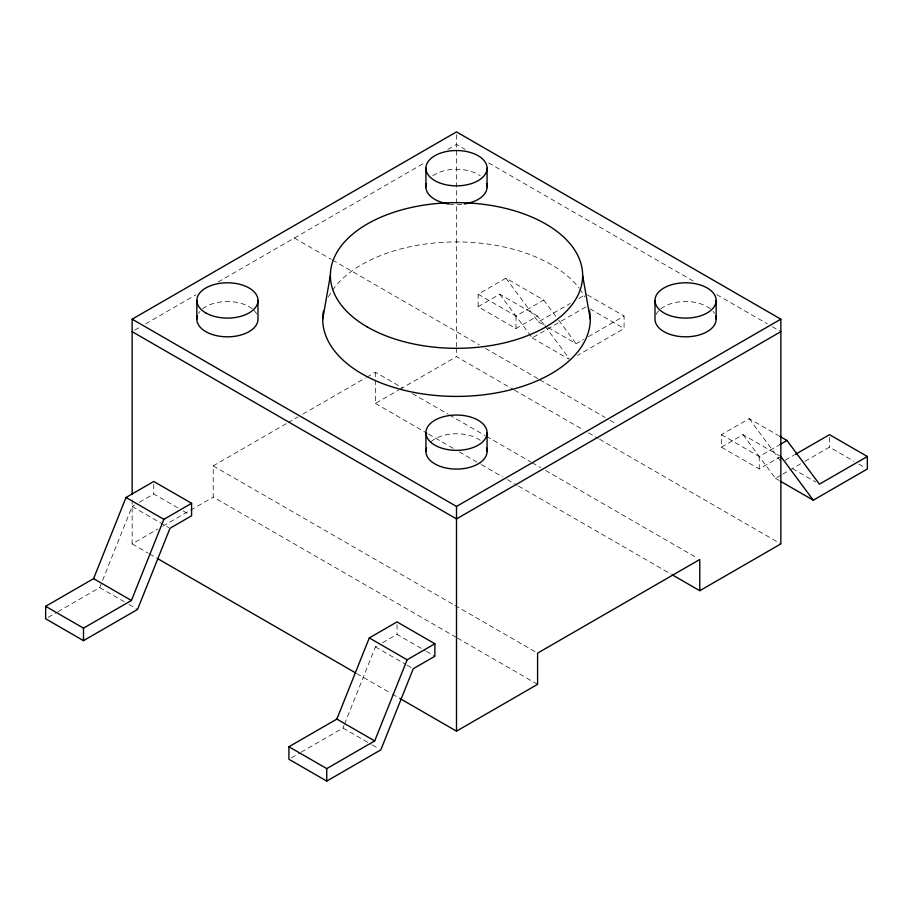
<?xml version="1.0" encoding="UTF-8"?>
<svg xmlns="http://www.w3.org/2000/svg" width="913" height="913" viewBox="0 0 913 913"><rect width="100%" height="100%" fill="white"/><g stroke="black" fill="none" stroke-linecap="round" stroke-linejoin="round"><path stroke-width="0.68" stroke-dasharray="4.57 3.42" d="M57.941 611.71L99.711 587.584L132.145 506.441L134.542 505.049M301.199 752.152L342.98 728.038L344.018 725.413M344.543 724.112L375.414 646.883L377.811 645.502M134.599 330.232L140.75 326.694M145.658 323.853L196.033 294.773M218.15 282.003L424.556 162.834M447.895 149.355L456.5 144.391L465.128 149.378M544.239 325.017L537.586 316.058L515.971 328.532L478.127 306.688L478.127 294.203L505.87 278.191L543.714 300.035L557.854 319.082M139.358 502.276L153.772 493.956L178.183 508.05M478.127 306.688L499.742 294.203L537.586 316.058M456.192 637.342L213.231 497.071L213.231 465.87L286.956 423.301M288.177 422.593L298.003 416.921M302.922 414.08L365.577 377.902M366.809 377.195L375.414 372.23L402.542 387.899M478.127 294.203L515.971 316.046L543.714 300.035M132.145 499.731L132.145 543.897L157.949 528.992M162.856 526.162L213.231 497.071M375.414 372.23L375.414 403.443L398.753 389.965M399.985 389.258L456.5 356.629L513.232 389.383M505.87 278.191L538.305 321.878L570.26 303.436M578.865 298.46L586.237 294.203M48.104 617.382L56.709 612.418M499.742 294.203L532.188 337.901L586.237 306.688M548.074 327.516L576.149 343.733L583.521 339.476M588.44 336.635L624.081 316.058L624.081 328.532L577.393 355.488M780.855 456.5L759.228 468.985L721.396 447.142L721.396 434.656L749.139 418.633L778.435 435.547M382.615 642.729L397.029 634.398L425.116 650.615M721.396 447.142L743.011 434.656L779.634 455.792M721.396 434.656L759.228 456.5L778.538 445.361M785.26 460.198L793.865 455.233M291.373 757.824L299.978 752.86M743.011 434.656L775.445 478.344L781.596 474.806M782.818 474.098L803.702 462.035M804.935 461.327L829.506 447.142L853.917 461.236M488.569 162.902L694.531 281.809M716.728 294.625L767.285 323.818M772.227 326.671L780.855 331.659M587.458 294.91L624.081 316.058M589.901 308.799L624.081 328.532M858.802 464.055L864.908 467.582M538.305 321.878L546.853 326.82M792.552 468.677L815.754 482.064M532.188 337.901L568.799 359.049M775.445 478.344L779.109 480.466M294.317 238.019L331.316 259.383M332.549 260.091L479.314 344.829M485.488 348.389L538.51 379.009M539.743 379.717L605.114 417.458M610.044 420.3L616.207 423.86M514.464 390.091L583.533 429.966M588.463 432.819L598.323 438.514M599.567 439.221L780.855 543.897M412.414 393.594L448.18 414.24M449.413 414.959L485.18 435.604M486.412 436.311L530.807 461.944M532.039 462.663L540.667 467.65M545.609 470.492L697.304 558.071M375.414 403.443L427.204 433.344M428.448 434.063L453.11 448.306M459.273 451.867L480.238 463.964M481.471 464.683L502.435 476.78M507.377 479.633L517.237 485.328M518.47 486.036L671.397 574.334M213.231 465.87L453.727 604.714M454.959 605.422L536.353 652.418M457.424 638.061L537.586 684.339M183.068 510.869L189.174 514.396M426.337 651.311L434.873 656.253M132.145 506.441L168.768 527.577M375.414 646.883L405.931 664.504M407.152 665.212L413.258 668.738M132.145 543.897L148.18 553.152M149.412 553.86L156.808 558.128M356.606 673.486L391.141 693.424M392.373 694.131L398.536 697.692M99.711 587.584L124.122 601.678M129.007 604.497L137.555 609.439M342.98 728.038L371.055 744.243M372.276 744.951L378.37 748.477M749.139 418.633L780.741 461.213M558.676 320.201L576.149 343.733M545.072 326.135L569.187 358.626M829.506 437.43L829.506 447.142M759.228 456.5L759.228 468.985M515.971 316.046L515.971 328.532M456.5 134.679L456.5 346.655M456.5 348.081L456.5 356.629M397.029 624.697L397.029 634.398M153.772 484.244L153.772 493.956M328.383 296.908A133.789 77.24 0 0 1 331.739 291.281M332.503 290.163A133.789 77.24 0 0 1 454.423 241.934A133.789 77.24 0 0 1 578.888 287.96M579.709 289.056A133.789 77.24 0 0 1 584.617 296.908M656.036 314.597A30.586 17.655 0 0 1 659.095 310.34M660.829 308.799A30.586 17.655 0 0 1 712.06 310.34M712.996 311.356A30.586 17.655 0 0 1 714.537 313.501M461.818 204.307A30.586 17.655 0 0 1 448.58 203.976M432.739 175.81A30.586 17.655 0 0 1 480.261 175.81M198.463 313.501A30.586 17.655 0 0 1 200.004 311.356M202.686 308.799A30.586 17.655 0 0 1 252.171 308.799M253.905 310.34A30.586 17.655 0 0 1 256.964 314.597M430.845 441.812A30.586 17.655 0 0 1 480.261 440.317"/><path stroke-width="1.37" d="M322.711 319.173L330.358 275.475M93.583 578.637L126.028 497.482L153.772 481.471L191.604 503.314L191.604 515.799L169.989 528.285L137.555 609.439L83.494 640.641L45.65 618.797L45.65 606.312L93.583 578.637L131.426 600.48L163.861 519.337L191.604 503.314M336.851 719.09L369.286 637.936L397.029 621.913L434.873 643.768L434.873 656.253L413.258 668.738L380.812 749.881L326.763 781.094L288.919 759.251L288.919 746.766L336.851 719.09L374.695 740.934L407.13 659.779L434.873 643.768M132.145 494.036L132.145 319.173L456.5 131.906L780.855 319.173L780.855 543.897L699.769 590.711L672.63 575.042M45.65 606.312L83.494 628.155L131.426 600.48M132.145 319.173L456.5 506.441L780.855 319.173M780.855 331.659L456.5 518.915L132.145 331.659M779.736 444.665L786.972 440.477L819.418 484.175L867.35 456.5L867.35 468.985L813.289 500.198L780.33 481.174M795.097 454.526L829.506 434.656L867.35 456.5M288.919 746.766L326.763 768.609L374.695 740.934M399.768 698.399L456.5 731.153L537.586 684.339L537.586 653.126L699.769 559.498L699.769 590.711M779.656 436.254L786.972 440.477M126.028 497.482L163.861 519.337M369.286 637.936L407.13 659.779M158.04 558.847L355.374 672.767M780.855 456.5L813.289 500.198M582.642 275.475L590.289 319.173M716.157 300.445A30.586 17.655 0 0 1 670.279 315.738A30.586 17.655 0 0 1 670.279 285.153A30.586 17.655 0 0 1 716.157 300.445L716.157 319.173M654.998 300.445L654.998 319.173A30.586 17.655 0 0 0 688.573 336.737A30.586 17.655 0 0 0 715.564 315.727M487.086 168.186A30.586 17.655 0 0 1 441.207 183.479A30.586 17.655 0 0 1 441.207 152.905A30.586 17.655 0 0 1 487.086 168.186L487.086 186.914M487.086 432.694A30.586 17.655 0 0 1 441.207 447.986A30.586 17.655 0 0 1 441.207 417.412A30.586 17.655 0 0 1 487.086 432.694L487.086 451.421M456.5 506.441L456.5 731.153M425.915 168.186L425.915 186.914M425.915 432.694L425.915 451.421M326.763 768.609L326.763 781.094M258.002 300.445L258.002 319.173A30.586 17.655 0 0 1 224.427 336.737A30.586 17.655 0 0 1 197.436 315.727M196.843 300.445L196.843 319.173M83.494 628.155L83.494 640.641M589.558 311.105A133.789 77.24 0 0 1 456.5 396.413A133.789 77.24 0 0 1 323.442 311.105M486.492 183.467A30.586 17.655 0 0 1 464.42 203.976M448.58 203.976A30.586 17.655 0 0 1 426.508 183.467M486.492 447.975A30.586 17.655 0 0 1 456.5 469.077A30.586 17.655 0 0 1 426.508 447.975M205.802 312.931A30.586 17.655 0 0 0 256.964 305.01A30.586 17.655 0 0 0 219.508 283.395A30.586 17.655 0 0 0 205.802 312.931M367.3 326.968A126.142 72.835 0 0 0 578.351 294.328A126.142 72.835 0 0 0 423.849 205.128A126.142 72.835 0 0 0 367.3 326.968"/></g></svg>
